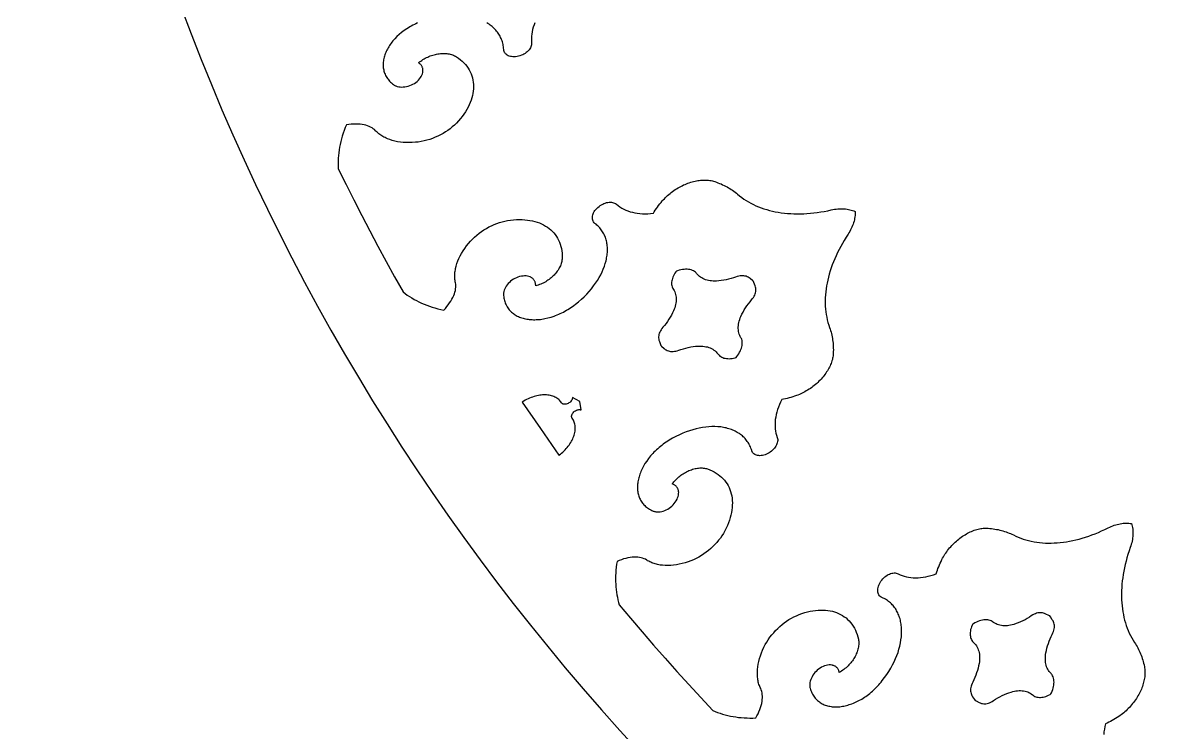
# Model space of a CAD drawing. Extents: x -570 to 570, y -570 to 570.
# Drawn here: x -440.5 to -215.9, y -293.8 to -155.2 of the extents above; entities that cross this region are included whole.
import ezdxf

# ---------------------------------------------------------------- set-up
doc = ezdxf.new("R2010")
doc.units = 0
doc.header["$MEASUREMENT"] = 0
doc.layers.add('BITMAP_LAYER', color=18, linetype='CONTINUOUS')

msp = doc.modelspace()

# ---------------------------------------------------------------- linework, layer by layer
at = {"layer": 'BITMAP_LAYER'}
for points in [[(0, 570, 0.414214), (-570, 0, 0.414214), (0, -570, 0.414214), (570, 0, 0.414214)], [(-437, 0, 0.414214), (0, -437, 0.414214), (437, 0, 0.414214), (0, 437, 0.414214)]]:
    msp.add_lwpolyline(points, format="xyb", close=True, dxfattribs=at)
for points in [[(-363.46, -155.19), (-363.77, -155.33), (-364.08, -155.48), (-364.39, -155.64), (-364.68, -155.8), (-364.97, -155.97), (-365.26, -156.14), (-365.53, -156.31), (-366.06, -156.68), (-366.57, -157.06), (-367.04, -157.45), (-367.48, -157.86), (-367.9, -158.28), (-368.09, -158.5), (-368.28, -158.71), (-368.46, -158.93), (-368.63, -159.15), (-368.79, -159.38), (-368.94, -159.6), (-369.09, -159.83), (-369.23, -160.05), (-369.35, -160.28), (-369.47, -160.51), (-369.58, -160.74), (-369.69, -160.97), (-369.78, -161.2), (-369.86, -161.44), (-369.94, -161.67), (-370, -161.9), (-370.06, -162.13), (-370.11, -162.36), (-370.14, -162.59), (-370.17, -162.82), (-370.19, -163.04), (-370.2, -163.27), (-370.19, -163.49), (-370.18, -163.72), (-370.16, -163.94), (-370.13, -164.16), (-370.08, -164.37), (-370.03, -164.59), (-369.97, -164.8), (-369.89, -165.01), (-369.81, -165.21), (-369.71, -165.42), (-369.61, -165.62), (-369.49, -165.81), (-369.36, -166.01), (-369.22, -166.19), (-369.07, -166.38), (-368.91, -166.56), (-368.73, -166.73), (-368.55, -166.91), (-368.35, -167.07), (-368.14, -167.23), (-368.04, -167.31), (-367.92, -167.38), (-367.8, -167.44), (-367.68, -167.49), (-367.42, -167.58), (-367.14, -167.65), (-366.85, -167.69), (-366.55, -167.7), (-366.24, -167.69), (-365.93, -167.66), (-365.61, -167.61), (-365.3, -167.53), (-364.98, -167.43), (-364.67, -167.3), (-364.37, -167.16), (-364.08, -166.99), (-363.8, -166.8), (-363.54, -166.59), (-363.29, -166.36), (-363.08, -166.12), (-362.89, -165.87), (-362.73, -165.62), (-362.6, -165.37), (-362.51, -165.12), (-362.44, -164.87), (-362.42, -164.75), (-362.41, -164.63), (-362.4, -164.51), (-362.4, -164.39), (-362.41, -164.27), (-362.43, -164.15), (-362.46, -164.04), (-362.49, -163.93), (-362.53, -163.82), (-362.58, -163.71), (-362.64, -163.61), (-362.7, -163.51), (-362.77, -163.41), (-362.85, -163.32), (-362.94, -163.23), (-363.04, -163.14), (-363.14, -163.06), (-363.26, -162.98), (-363.05, -162.81), (-362.84, -162.65), (-362.63, -162.49), (-362.41, -162.35), (-362.18, -162.21), (-361.95, -162.08), (-361.71, -161.95), (-361.47, -161.84), (-361.23, -161.73), (-360.98, -161.64), (-360.73, -161.55), (-360.48, -161.47), (-360.23, -161.4), (-359.98, -161.33), (-359.73, -161.28), (-359.47, -161.24), (-359.22, -161.2), (-358.97, -161.17), (-358.72, -161.15), (-358.47, -161.15), (-358.23, -161.15), (-357.99, -161.16), (-357.75, -161.18), (-357.52, -161.21), (-357.29, -161.25), (-357.07, -161.29), (-356.85, -161.35), (-356.64, -161.42), (-356.43, -161.5), (-356.24, -161.59), (-356.05, -161.69), (-355.86, -161.79), (-355.46, -162.07), (-355.08, -162.36), (-354.73, -162.66), (-354.41, -162.98), (-354.11, -163.31), (-353.84, -163.65), (-353.59, -164.01), (-353.37, -164.37), (-353.17, -164.75), (-353, -165.13), (-352.86, -165.53), (-352.74, -165.93), (-352.65, -166.34), (-352.59, -166.76), (-352.55, -167.18), (-352.54, -167.61), (-352.55, -168.04), (-352.59, -168.48), (-352.66, -168.93), (-352.75, -169.37), (-352.87, -169.82), (-353.01, -170.27), (-353.18, -170.72), (-353.38, -171.18), (-353.6, -171.63), (-353.85, -172.08), (-354.12, -172.53), (-354.42, -172.98), (-354.75, -173.43), (-355.1, -173.87), (-355.48, -174.31), (-355.88, -174.75), (-356.26, -175.13), (-356.67, -175.49), (-357.09, -175.83), (-357.54, -176.16), (-358, -176.47), (-358.49, -176.76), (-358.98, -177.03), (-359.49, -177.28), (-360.02, -177.51), (-360.55, -177.72), (-361.09, -177.91), (-361.64, -178.08), (-362.2, -178.22), (-362.76, -178.33), (-363.32, -178.43), (-363.89, -178.49), (-364.5, -178.54), (-365.1, -178.55), (-365.68, -178.54), (-366.26, -178.51), (-366.82, -178.45), (-367.36, -178.37), (-367.89, -178.26), (-368.4, -178.12), (-368.89, -177.97), (-369.36, -177.78), (-369.58, -177.68), (-369.81, -177.58), (-370.02, -177.47), (-370.23, -177.35), (-370.43, -177.23), (-370.63, -177.1), (-370.82, -176.97), (-371, -176.83), (-371.18, -176.69), (-371.35, -176.54), (-371.52, -176.38), (-371.67, -176.22), (-371.88, -176.02), (-372.11, -175.84), (-372.36, -175.67), (-372.63, -175.52), (-372.92, -175.38), (-373.22, -175.26), (-373.55, -175.17), (-373.89, -175.09), (-374.29, -175.02), (-374.7, -174.97), (-375.13, -174.94), (-375.56, -174.93), (-376, -174.94), (-376.44, -174.96), (-376.89, -175.01), (-377.35, -175.08), (-377.58, -175.63), (-377.79, -176.18), (-377.98, -176.73), (-378.16, -177.28), (-378.32, -177.82), (-378.46, -178.36), (-378.59, -178.91), (-378.69, -179.45), (-378.79, -179.98), (-378.86, -180.52), (-378.91, -181.05), (-378.95, -181.58), (-378.97, -182.1), (-378.98, -182.62), (-378.97, -183.14), (-378.94, -183.66), (-377.44, -186.71), (-375.92, -189.75), (-374.37, -192.77), (-372.8, -195.79), (-371.21, -198.78), (-369.59, -201.77), (-367.95, -204.74), (-366.29, -207.69), (-365.88, -208), (-365.46, -208.31), (-365.03, -208.6), (-364.59, -208.88), (-364.13, -209.15), (-363.66, -209.4), (-363.18, -209.65), (-362.69, -209.88), (-362.19, -210.09), (-361.67, -210.3), (-361.14, -210.49), (-360.61, -210.67), (-360.06, -210.83), (-359.5, -210.98), (-358.93, -211.12), (-358.35, -211.24), (-358.03, -210.91), (-357.73, -210.57), (-357.46, -210.22), (-357.2, -209.86), (-356.96, -209.5), (-356.75, -209.13), (-356.55, -208.76), (-356.38, -208.39), (-356.25, -208.07), (-356.15, -207.74), (-356.07, -207.42), (-356.02, -207.11), (-355.99, -206.8), (-355.99, -206.5), (-356.01, -206.21), (-356.06, -205.92), (-356.1, -205.7), (-356.14, -205.48), (-356.16, -205.26), (-356.18, -205.03), (-356.19, -204.8), (-356.19, -204.56), (-356.18, -204.33), (-356.17, -204.09), (-356.15, -203.86), (-356.12, -203.62), (-356.08, -203.37), (-356.03, -203.13), (-355.91, -202.64), (-355.76, -202.15), (-355.59, -201.65), (-355.38, -201.16), (-355.14, -200.66), (-354.87, -200.17), (-354.57, -199.68), (-354.24, -199.19), (-353.89, -198.7), (-353.5, -198.23), (-353.13, -197.8), (-352.73, -197.39), (-352.32, -196.99), (-351.89, -196.62), (-351.44, -196.26), (-350.98, -195.92), (-350.5, -195.6), (-350.01, -195.3), (-349.52, -195.02), (-349.01, -194.77), (-348.5, -194.54), (-347.98, -194.33), (-347.46, -194.15), (-346.93, -193.99), (-346.4, -193.86), (-345.88, -193.76), (-345.29, -193.68), (-344.71, -193.62), (-344.15, -193.58), (-343.59, -193.56), (-343.05, -193.57), (-342.53, -193.6), (-342.01, -193.66), (-341.51, -193.73), (-341.03, -193.83), (-340.56, -193.94), (-340.11, -194.08), (-339.67, -194.24), (-339.25, -194.42), (-338.85, -194.62), (-338.47, -194.83), (-338.1, -195.07), (-337.75, -195.32), (-337.43, -195.6), (-337.12, -195.89), (-336.84, -196.19), (-336.57, -196.52), (-336.33, -196.86), (-336.11, -197.22), (-335.91, -197.59), (-335.73, -197.98), (-335.58, -198.38), (-335.46, -198.8), (-335.35, -199.24), (-335.28, -199.68), (-335.23, -200.15), (-335.2, -200.62), (-335.21, -201.11), (-335.22, -201.32), (-335.25, -201.53), (-335.29, -201.75), (-335.34, -201.96), (-335.4, -202.17), (-335.48, -202.38), (-335.56, -202.6), (-335.66, -202.81), (-335.77, -203.01), (-335.89, -203.22), (-336.02, -203.42), (-336.16, -203.63), (-336.3, -203.82), (-336.46, -204.02), (-336.62, -204.21), (-336.8, -204.4), (-336.98, -204.58), (-337.16, -204.76), (-337.36, -204.93), (-337.56, -205.1), (-337.77, -205.26), (-337.98, -205.41), (-338.2, -205.56), (-338.43, -205.7), (-338.66, -205.83), (-338.89, -205.96), (-339.13, -206.07), (-339.38, -206.18), (-339.62, -206.28), (-339.87, -206.37), (-340.13, -206.45), (-340.38, -206.52), (-340.38, -206.38), (-340.39, -206.25), (-340.4, -206.12), (-340.43, -206), (-340.46, -205.88), (-340.5, -205.76), (-340.54, -205.65), (-340.6, -205.55), (-340.66, -205.45), (-340.72, -205.35), (-340.8, -205.26), (-340.88, -205.17), (-340.96, -205.09), (-341.05, -205.02), (-341.15, -204.95), (-341.25, -204.88), (-341.36, -204.83), (-341.48, -204.77), (-341.72, -204.69), (-341.98, -204.62), (-342.26, -204.58), (-342.55, -204.57), (-342.86, -204.59), (-343.18, -204.63), (-343.52, -204.7), (-343.84, -204.8), (-344.15, -204.92), (-344.45, -205.06), (-344.74, -205.23), (-345.02, -205.41), (-345.28, -205.61), (-345.53, -205.83), (-345.75, -206.06), (-345.96, -206.3), (-346.14, -206.55), (-346.3, -206.81), (-346.43, -207.07), (-346.53, -207.33), (-346.61, -207.6), (-346.63, -207.73), (-346.65, -207.86), (-346.66, -207.99), (-346.66, -208.13), (-346.64, -208.39), (-346.62, -208.64), (-346.58, -208.89), (-346.54, -209.14), (-346.48, -209.37), (-346.41, -209.6), (-346.34, -209.82), (-346.25, -210.04), (-346.16, -210.25), (-346.05, -210.45), (-345.94, -210.64), (-345.82, -210.83), (-345.69, -211.01), (-345.55, -211.18), (-345.41, -211.35), (-345.25, -211.5), (-345.09, -211.66), (-344.92, -211.8), (-344.74, -211.94), (-344.56, -212.07), (-344.37, -212.19), (-344.17, -212.3), (-343.97, -212.41), (-343.76, -212.51), (-343.54, -212.6), (-343.32, -212.69), (-343.09, -212.76), (-342.86, -212.83), (-342.62, -212.9), (-342.38, -212.95), (-342.13, -213), (-341.88, -213.04), (-341.63, -213.07), (-341.36, -213.09), (-341.1, -213.11), (-340.83, -213.12), (-340.56, -213.12), (-340.28, -213.11), (-340, -213.1), (-339.72, -213.08), (-339.44, -213.05), (-339.15, -213.01), (-338.86, -212.96), (-338.57, -212.91), (-337.98, -212.77), (-337.39, -212.61), (-336.79, -212.41), (-336.49, -212.3), (-336.19, -212.18), (-335.89, -212.05), (-335.58, -211.92), (-335.28, -211.77), (-334.98, -211.62), (-334.68, -211.46), (-334.38, -211.29), (-334.08, -211.11), (-333.79, -210.93), (-333.49, -210.73), (-333.19, -210.53), (-332.9, -210.32), (-332.61, -210.1), (-332.02, -209.62), (-331.46, -209.13), (-330.92, -208.63), (-330.41, -208.12), (-329.94, -207.61), (-329.49, -207.08), (-329.07, -206.54), (-328.67, -206), (-328.31, -205.46), (-327.98, -204.91), (-327.68, -204.35), (-327.41, -203.8), (-327.17, -203.25), (-326.96, -202.7), (-326.78, -202.15), (-326.63, -201.6), (-326.57, -201.33), (-326.52, -201.06), (-326.47, -200.79), (-326.43, -200.52), (-326.4, -200.26), (-326.38, -200), (-326.37, -199.73), (-326.36, -199.48), (-326.37, -199.22), (-326.38, -198.96), (-326.4, -198.71), (-326.43, -198.46), (-326.46, -198.22), (-326.51, -197.98), (-326.56, -197.74), (-326.62, -197.5), (-326.69, -197.27), (-326.77, -197.04), (-326.86, -196.81), (-326.96, -196.59), (-327.06, -196.38), (-327.18, -196.17), (-327.3, -195.96), (-327.43, -195.75), (-327.57, -195.56), (-327.72, -195.36), (-327.88, -195.17), (-328.04, -194.99), (-328.22, -194.81), (-328.41, -194.64), (-328.6, -194.47), (-328.8, -194.31), (-328.95, -194.18), (-329.07, -194.03), (-329.17, -193.87), (-329.24, -193.69), (-329.29, -193.51), (-329.31, -193.31), (-329.31, -193.11), (-329.28, -192.9), (-329.23, -192.68), (-329.16, -192.47), (-329.06, -192.25), (-328.94, -192.03), (-328.8, -191.81), (-328.63, -191.6), (-328.44, -191.39), (-328.23, -191.19), (-328.01, -191), (-327.77, -190.83), (-327.53, -190.68), (-327.28, -190.55), (-327.04, -190.44), (-326.78, -190.35), (-326.53, -190.27), (-326.29, -190.22), (-326.04, -190.19), (-325.81, -190.18), (-325.58, -190.19), (-325.36, -190.22), (-325.15, -190.28), (-324.96, -190.35), (-324.78, -190.45), (-324.62, -190.57), (-324.29, -190.85), (-323.95, -191.1), (-323.58, -191.33), (-323.19, -191.54), (-322.79, -191.73), (-322.37, -191.89), (-321.93, -192.04), (-321.48, -192.16), (-321.01, -192.26), (-320.53, -192.34), (-320.04, -192.4), (-319.53, -192.44), (-319.01, -192.45), (-318.49, -192.44), (-317.95, -192.41), (-317.4, -192.35), (-317.21, -192.04), (-317.01, -191.73), (-316.8, -191.43), (-316.59, -191.13), (-316.37, -190.82), (-316.14, -190.53), (-315.9, -190.23), (-315.65, -189.94), (-315.46, -189.72), (-315.25, -189.5), (-315.04, -189.28), (-314.82, -189.07), (-314.6, -188.87), (-314.37, -188.67), (-314.14, -188.47), (-313.9, -188.28), (-313.64, -188.09), (-313.38, -187.91), (-313.12, -187.73), (-312.85, -187.56), (-312.58, -187.4), (-312.31, -187.24), (-312.04, -187.09), (-311.76, -186.96), (-311.49, -186.82), (-311.21, -186.7), (-310.93, -186.59), (-310.65, -186.48), (-310.38, -186.38), (-310.1, -186.29), (-309.82, -186.21), (-309.54, -186.13), (-309.26, -186.07), (-308.99, -186.01), (-308.71, -185.96), (-308.44, -185.92), (-308.17, -185.89), (-307.9, -185.87), (-307.63, -185.86), (-307.37, -185.85), (-307.11, -185.86), (-306.85, -185.87), (-306.6, -185.9), (-306.35, -185.93), (-306.11, -185.97), (-305.87, -186.02), (-305.63, -186.08), (-305.4, -186.15), (-305.08, -186.26), (-304.77, -186.37), (-304.46, -186.5), (-304.16, -186.62), (-303.86, -186.76), (-303.57, -186.9), (-303.28, -187.04), (-303, -187.19), (-302.72, -187.35), (-302.45, -187.51), (-302.19, -187.68), (-301.93, -187.86), (-301.67, -188.04), (-301.42, -188.22), (-301.18, -188.42), (-300.95, -188.61), (-300.54, -188.95), (-300.13, -189.27), (-299.7, -189.57), (-299.25, -189.86), (-298.8, -190.13), (-298.33, -190.39), (-297.84, -190.63), (-297.35, -190.86), (-296.84, -191.08), (-296.32, -191.28), (-295.79, -191.46), (-295.25, -191.63), (-294.7, -191.78), (-294.14, -191.92), (-293.57, -192.04), (-292.99, -192.15), (-292.4, -192.24), (-291.8, -192.31), (-291.19, -192.37), (-290.57, -192.42), (-289.95, -192.44), (-289.32, -192.46), (-288.68, -192.45), (-288.03, -192.43), (-287.38, -192.4), (-286.72, -192.35), (-286.05, -192.28), (-285.38, -192.19), (-284.7, -192.09), (-284.02, -191.98), (-283.33, -191.85), (-282.64, -191.7), (-282.31, -191.63), (-281.99, -191.57), (-281.67, -191.53), (-281.35, -191.49), (-281.04, -191.47), (-280.73, -191.46), (-280.43, -191.46), (-280.13, -191.48), (-279.84, -191.5), (-279.56, -191.54), (-279.28, -191.59), (-279.01, -191.64), (-278.74, -191.72), (-278.49, -191.8), (-278.24, -191.89), (-277.99, -192), (-277.98, -192.26), (-277.98, -192.52), (-278, -192.79), (-278.03, -193.07), (-278.07, -193.34), (-278.12, -193.62), (-278.19, -193.9), (-278.27, -194.18), (-278.36, -194.46), (-278.47, -194.75), (-278.59, -195.03), (-278.72, -195.31), (-278.86, -195.6), (-279.01, -195.88), (-279.18, -196.16), (-279.36, -196.44), (-279.75, -197.04), (-280.11, -197.63), (-280.46, -198.23), (-280.8, -198.83), (-281.12, -199.43), (-281.41, -200.03), (-281.7, -200.63), (-281.96, -201.23), (-282.21, -201.82), (-282.44, -202.42), (-282.65, -203.02), (-282.85, -203.61), (-283.03, -204.2), (-283.19, -204.79), (-283.33, -205.38), (-283.45, -205.96), (-283.56, -206.54), (-283.65, -207.12), (-283.72, -207.69), (-283.77, -208.26), (-283.8, -208.83), (-283.82, -209.39), (-283.82, -209.94), (-283.8, -210.49), (-283.76, -211.04), (-283.7, -211.57), (-283.63, -212.11), (-283.53, -212.63), (-283.42, -213.15), (-283.29, -213.66), (-283.14, -214.16), (-282.97, -214.66), (-282.87, -214.95), (-282.78, -215.24), (-282.69, -215.54), (-282.61, -215.84), (-282.54, -216.14), (-282.48, -216.45), (-282.42, -216.76), (-282.37, -217.08), (-282.33, -217.39), (-282.29, -217.71), (-282.27, -218.04), (-282.25, -218.36), (-282.24, -218.69), (-282.23, -219.02), (-282.24, -219.36), (-282.25, -219.69), (-282.26, -219.93), (-282.29, -220.17), (-282.33, -220.42), (-282.38, -220.66), (-282.43, -220.9), (-282.5, -221.15), (-282.58, -221.39), (-282.67, -221.64), (-282.77, -221.88), (-282.87, -222.13), (-282.99, -222.37), (-283.11, -222.61), (-283.25, -222.86), (-283.39, -223.09), (-283.54, -223.33), (-283.7, -223.57), (-283.87, -223.8), (-284.04, -224.03), (-284.23, -224.26), (-284.42, -224.49), (-284.62, -224.71), (-284.82, -224.93), (-285.04, -225.15), (-285.26, -225.36), (-285.48, -225.57), (-285.72, -225.77), (-285.96, -225.97), (-286.21, -226.16), (-286.46, -226.35), (-286.72, -226.53), (-286.98, -226.71), (-287.25, -226.88), (-287.52, -227.04), (-287.78, -227.19), (-288.05, -227.33), (-288.32, -227.47), (-288.6, -227.6), (-288.87, -227.72), (-289.15, -227.83), (-289.42, -227.94), (-289.79, -228.06), (-290.15, -228.18), (-290.51, -228.29), (-290.87, -228.39), (-291.23, -228.48), (-291.59, -228.57), (-291.94, -228.64), (-292.3, -228.71), (-292.55, -229.2), (-292.77, -229.7), (-292.97, -230.19), (-293.14, -230.68), (-293.28, -231.16), (-293.4, -231.65), (-293.5, -232.12), (-293.57, -232.6), (-293.62, -233.06), (-293.63, -233.52), (-293.63, -233.98), (-293.59, -234.42), (-293.53, -234.85), (-293.45, -235.28), (-293.34, -235.69), (-293.2, -236.1), (-293.14, -236.29), (-293.11, -236.49), (-293.11, -236.7), (-293.13, -236.91), (-293.18, -237.13), (-293.25, -237.34), (-293.34, -237.56), (-293.46, -237.78), (-293.6, -237.99), (-293.75, -238.2), (-293.93, -238.4), (-294.12, -238.6), (-294.33, -238.78), (-294.56, -238.95), (-294.8, -239.11), (-295.06, -239.25), (-295.32, -239.38), (-295.58, -239.48), (-295.84, -239.56), (-296.09, -239.62), (-296.34, -239.65), (-296.58, -239.67), (-296.81, -239.66), (-297.02, -239.63), (-297.23, -239.58), (-297.42, -239.51), (-297.6, -239.42), (-297.75, -239.31), (-297.89, -239.18), (-298.01, -239.03), (-298.1, -238.87), (-298.14, -238.78), (-298.18, -238.68), (-298.25, -238.43), (-298.34, -238.19), (-298.44, -237.96), (-298.54, -237.73), (-298.65, -237.51), (-298.77, -237.3), (-298.9, -237.09), (-299.04, -236.89), (-299.18, -236.69), (-299.33, -236.5), (-299.49, -236.32), (-299.66, -236.15), (-299.83, -235.98), (-300.01, -235.82), (-300.19, -235.66), (-300.39, -235.51), (-300.59, -235.37), (-300.79, -235.24), (-301, -235.11), (-301.22, -234.99), (-301.44, -234.87), (-301.67, -234.76), (-301.9, -234.66), (-302.14, -234.57), (-302.38, -234.48), (-302.63, -234.4), (-302.89, -234.33), (-303.14, -234.26), (-303.41, -234.2), (-303.67, -234.15), (-303.95, -234.1), (-304.22, -234.06), (-304.78, -234.01), (-305.36, -233.98), (-305.95, -233.98), (-306.56, -234.01), (-307.17, -234.07), (-307.79, -234.15), (-308.42, -234.27), (-309.06, -234.42), (-309.71, -234.59), (-310.36, -234.79), (-311.01, -235.03), (-311.66, -235.29), (-312.32, -235.58), (-312.98, -235.91), (-313.63, -236.26), (-314.29, -236.64), (-314.59, -236.84), (-314.9, -237.04), (-315.19, -237.24), (-315.48, -237.45), (-315.76, -237.66), (-316.03, -237.88), (-316.29, -238.1), (-316.55, -238.32), (-316.8, -238.55), (-317.04, -238.78), (-317.28, -239.01), (-317.5, -239.25), (-317.93, -239.73), (-318.33, -240.22), (-318.69, -240.72), (-319.03, -241.22), (-319.33, -241.73), (-319.47, -241.98), (-319.59, -242.24), (-319.72, -242.49), (-319.83, -242.75), (-319.93, -243), (-320.03, -243.26), (-320.12, -243.51), (-320.19, -243.77), (-320.26, -244.02), (-320.32, -244.27), (-320.38, -244.52), (-320.42, -244.77), (-320.46, -245.01), (-320.48, -245.26), (-320.5, -245.5), (-320.51, -245.74), (-320.51, -245.98), (-320.5, -246.21), (-320.48, -246.44), (-320.45, -246.67), (-320.41, -246.9), (-320.37, -247.12), (-320.31, -247.34), (-320.24, -247.55), (-320.17, -247.76), (-320.09, -247.96), (-319.99, -248.16), (-319.89, -248.36), (-319.78, -248.55), (-319.65, -248.73), (-319.52, -248.91), (-319.38, -249.09), (-319.23, -249.26), (-319.07, -249.42), (-318.9, -249.58), (-318.72, -249.72), (-318.53, -249.87), (-318.33, -250), (-318.12, -250.13), (-317.9, -250.26), (-317.67, -250.37), (-317.42, -250.48), (-317.3, -250.52), (-317.18, -250.56), (-317.05, -250.59), (-316.91, -250.62), (-316.64, -250.64), (-316.35, -250.64), (-316.06, -250.61), (-315.77, -250.55), (-315.47, -250.47), (-315.17, -250.36), (-314.88, -250.23), (-314.59, -250.08), (-314.31, -249.91), (-314.04, -249.71), (-313.78, -249.5), (-313.54, -249.27), (-313.31, -249.02), (-313.11, -248.75), (-312.93, -248.47), (-312.77, -248.18), (-312.65, -247.9), (-312.55, -247.62), (-312.49, -247.35), (-312.46, -247.08), (-312.45, -246.82), (-312.46, -246.7), (-312.48, -246.57), (-312.5, -246.46), (-312.53, -246.34), (-312.57, -246.23), (-312.61, -246.12), (-312.67, -246.01), (-312.73, -245.91), (-312.79, -245.82), (-312.86, -245.73), (-312.94, -245.64), (-313.03, -245.56), (-313.13, -245.48), (-313.23, -245.41), (-313.33, -245.34), (-313.45, -245.28), (-313.57, -245.23), (-313.7, -245.18), (-313.54, -244.96), (-313.38, -244.76), (-313.2, -244.55), (-313.02, -244.36), (-312.84, -244.17), (-312.64, -243.99), (-312.44, -243.81), (-312.24, -243.64), (-312.03, -243.48), (-311.81, -243.33), (-311.59, -243.18), (-311.37, -243.05), (-311.14, -242.92), (-310.91, -242.79), (-310.68, -242.68), (-310.44, -242.58), (-310.21, -242.48), (-309.97, -242.4), (-309.73, -242.32), (-309.49, -242.25), (-309.26, -242.19), (-309.02, -242.15), (-308.78, -242.11), (-308.55, -242.08), (-308.32, -242.06), (-308.09, -242.06), (-307.87, -242.06), (-307.64, -242.08), (-307.43, -242.11), (-307.21, -242.14), (-307.01, -242.19), (-306.8, -242.26), (-306.35, -242.43), (-305.91, -242.62), (-305.5, -242.83), (-305.11, -243.06), (-304.74, -243.31), (-304.39, -243.58), (-304.06, -243.86), (-303.76, -244.16), (-303.48, -244.48), (-303.23, -244.81), (-302.99, -245.16), (-302.78, -245.52), (-302.6, -245.9), (-302.44, -246.29), (-302.3, -246.69), (-302.18, -247.11), (-302.09, -247.53), (-302.02, -247.97), (-301.98, -248.41), (-301.96, -248.87), (-301.97, -249.33), (-302, -249.81), (-302.06, -250.28), (-302.14, -250.77), (-302.25, -251.26), (-302.38, -251.76), (-302.54, -252.27), (-302.72, -252.78), (-302.93, -253.29), (-303.17, -253.8), (-303.43, -254.32), (-303.72, -254.84), (-304, -255.3), (-304.31, -255.74), (-304.64, -256.18), (-304.99, -256.6), (-305.37, -257.02), (-305.77, -257.41), (-306.19, -257.8), (-306.62, -258.16), (-307.07, -258.51), (-307.54, -258.85), (-308.02, -259.16), (-308.52, -259.45), (-309.02, -259.72), (-309.54, -259.97), (-310.07, -260.19), (-310.6, -260.39), (-311.18, -260.58), (-311.76, -260.74), (-312.33, -260.87), (-312.9, -260.97), (-313.45, -261.05), (-314, -261.1), (-314.54, -261.12), (-315.07, -261.11), (-315.58, -261.07), (-316.08, -261.01), (-316.32, -260.97), (-316.56, -260.92), (-316.8, -260.86), (-317.03, -260.8), (-317.25, -260.73), (-317.48, -260.65), (-317.69, -260.57), (-317.91, -260.48), (-318.11, -260.38), (-318.31, -260.28), (-318.51, -260.17), (-318.7, -260.05), (-318.95, -259.9), (-319.21, -259.78), (-319.5, -259.67), (-319.8, -259.59), (-320.11, -259.53), (-320.43, -259.49), (-320.77, -259.47), (-321.12, -259.48), (-321.53, -259.5), (-321.94, -259.55), (-322.36, -259.63), (-322.78, -259.72), (-323.21, -259.83), (-323.63, -259.97), (-324.06, -260.12), (-324.48, -260.3), (-324.57, -260.87), (-324.65, -261.44), (-324.7, -262), (-324.74, -262.56), (-324.77, -263.11), (-324.78, -263.66), (-324.77, -264.2), (-324.75, -264.73), (-324.72, -265.26), (-324.67, -265.78), (-324.6, -266.3), (-324.52, -266.81), (-324.43, -267.31), (-324.31, -267.81), (-324.19, -268.3), (-324.05, -268.78), (-321.84, -271.42), (-319.61, -274.04), (-317.35, -276.65), (-315.08, -279.23), (-312.78, -281.8), (-310.47, -284.35), (-308.13, -286.88), (-305.77, -289.39), (-305.31, -289.59), (-304.84, -289.78), (-304.36, -289.95), (-303.87, -290.11), (-303.37, -290.25), (-302.86, -290.38), (-302.35, -290.49), (-301.83, -290.59), (-301.3, -290.68), (-300.76, -290.75), (-300.21, -290.81), (-299.66, -290.85), (-299.1, -290.87), (-298.53, -290.88), (-297.96, -290.88), (-297.38, -290.86), (-297.15, -290.46), (-296.95, -290.06), (-296.76, -289.65), (-296.6, -289.24), (-296.46, -288.84), (-296.33, -288.43), (-296.23, -288.02), (-296.16, -287.62), (-296.11, -287.28), (-296.09, -286.94), (-296.09, -286.61), (-296.11, -286.29), (-296.16, -285.99), (-296.23, -285.69), (-296.32, -285.41), (-296.43, -285.15), (-296.53, -284.95), (-296.61, -284.74), (-296.69, -284.53), (-296.76, -284.31), (-296.83, -284.09), (-296.89, -283.86), (-296.94, -283.63), (-296.98, -283.4), (-297.01, -283.16), (-297.04, -282.92), (-297.06, -282.68), (-297.07, -282.43), (-297.08, -281.93), (-297.05, -281.42), (-296.99, -280.89), (-296.91, -280.36), (-296.79, -279.82), (-296.65, -279.28), (-296.48, -278.73), (-296.28, -278.18), (-296.05, -277.62), (-295.79, -277.07), (-295.53, -276.56), (-295.25, -276.07), (-294.94, -275.59), (-294.61, -275.12), (-294.26, -274.66), (-293.89, -274.22), (-293.51, -273.79), (-293.11, -273.39), (-292.69, -273), (-292.26, -272.63), (-291.82, -272.28), (-291.36, -271.96), (-290.9, -271.66), (-290.42, -271.38), (-289.94, -271.13), (-289.46, -270.91), (-288.91, -270.68), (-288.36, -270.48), (-287.82, -270.31), (-287.29, -270.17), (-286.76, -270.05), (-286.24, -269.95), (-285.73, -269.88), (-285.23, -269.83), (-284.73, -269.81), (-284.25, -269.81), (-283.78, -269.84), (-283.32, -269.88), (-282.87, -269.96), (-282.43, -270.05), (-282, -270.17), (-281.59, -270.31), (-281.2, -270.48), (-280.81, -270.66), (-280.45, -270.87), (-280.1, -271.1), (-279.76, -271.35), (-279.44, -271.63), (-279.14, -271.92), (-278.86, -272.24), (-278.6, -272.57), (-278.35, -272.93), (-278.13, -273.31), (-277.93, -273.7), (-277.75, -274.12), (-277.59, -274.56), (-277.45, -275.01), (-277.34, -275.49), (-277.3, -275.69), (-277.27, -275.91), (-277.26, -276.12), (-277.26, -276.34), (-277.27, -276.56), (-277.3, -276.79), (-277.33, -277.01), (-277.37, -277.24), (-277.43, -277.47), (-277.49, -277.7), (-277.57, -277.93), (-277.66, -278.16), (-277.75, -278.38), (-277.86, -278.61), (-277.97, -278.84), (-278.09, -279.06), (-278.23, -279.28), (-278.37, -279.5), (-278.51, -279.71), (-278.67, -279.92), (-278.83, -280.13), (-279, -280.33), (-279.18, -280.52), (-279.37, -280.71), (-279.56, -280.9), (-279.76, -281.07), (-279.96, -281.24), (-280.17, -281.41), (-280.39, -281.56), (-280.61, -281.71), (-280.84, -281.85), (-281.07, -281.98), (-281.1, -281.84), (-281.14, -281.72), (-281.19, -281.6), (-281.24, -281.48), (-281.3, -281.37), (-281.36, -281.27), (-281.43, -281.17), (-281.51, -281.08), (-281.59, -281), (-281.68, -280.92), (-281.77, -280.85), (-281.87, -280.79), (-281.97, -280.73), (-282.08, -280.68), (-282.19, -280.64), (-282.31, -280.6), (-282.43, -280.57), (-282.55, -280.54), (-282.81, -280.52), (-283.07, -280.52), (-283.35, -280.55), (-283.64, -280.61), (-283.94, -280.7), (-284.24, -280.81), (-284.55, -280.96), (-284.83, -281.13), (-285.11, -281.33), (-285.37, -281.54), (-285.61, -281.77), (-285.83, -282.01), (-286.04, -282.27), (-286.23, -282.54), (-286.39, -282.82), (-286.53, -283.1), (-286.65, -283.38), (-286.74, -283.67), (-286.81, -283.96), (-286.85, -284.24), (-286.85, -284.51), (-286.85, -284.65), (-286.83, -284.78), (-286.81, -284.91), (-286.78, -285.04), (-286.7, -285.29), (-286.61, -285.53), (-286.52, -285.77), (-286.42, -285.99), (-286.31, -286.21), (-286.19, -286.41), (-286.06, -286.61), (-285.93, -286.8), (-285.78, -286.98), (-285.63, -287.15), (-285.48, -287.31), (-285.32, -287.46), (-285.15, -287.61), (-284.97, -287.74), (-284.79, -287.87), (-284.6, -287.98), (-284.41, -288.09), (-284.21, -288.19), (-284.01, -288.28), (-283.8, -288.36), (-283.58, -288.44), (-283.36, -288.5), (-283.14, -288.55), (-282.91, -288.6), (-282.68, -288.64), (-282.45, -288.67), (-282.21, -288.69), (-281.96, -288.7), (-281.72, -288.71), (-281.47, -288.7), (-281.22, -288.69), (-280.96, -288.67), (-280.71, -288.63), (-280.45, -288.6), (-280.19, -288.55), (-279.92, -288.49), (-279.66, -288.43), (-279.39, -288.36), (-279.13, -288.27), (-278.86, -288.19), (-278.59, -288.09), (-278.32, -287.98), (-278.05, -287.87), (-277.78, -287.74), (-277.24, -287.47), (-276.7, -287.17), (-276.17, -286.84), (-275.9, -286.66), (-275.64, -286.47), (-275.38, -286.27), (-275.12, -286.07), (-274.86, -285.86), (-274.6, -285.64), (-274.35, -285.41), (-274.1, -285.17), (-273.85, -284.93), (-273.61, -284.68), (-273.37, -284.42), (-273.13, -284.15), (-272.9, -283.87), (-272.67, -283.59), (-272.21, -282.99), (-271.78, -282.38), (-271.38, -281.77), (-271.01, -281.15), (-270.67, -280.53), (-270.36, -279.91), (-270.07, -279.29), (-269.82, -278.67), (-269.6, -278.06), (-269.41, -277.44), (-269.25, -276.83), (-269.12, -276.23), (-269.02, -275.64), (-268.95, -275.05), (-268.9, -274.48), (-268.89, -273.91), (-268.9, -273.63), (-268.91, -273.36), (-268.93, -273.09), (-268.96, -272.82), (-268.99, -272.55), (-269.04, -272.29), (-269.09, -272.04), (-269.14, -271.78), (-269.21, -271.53), (-269.28, -271.29), (-269.36, -271.05), (-269.45, -270.82), (-269.54, -270.59), (-269.64, -270.36), (-269.75, -270.14), (-269.87, -269.93), (-269.99, -269.72), (-270.12, -269.52), (-270.26, -269.32), (-270.41, -269.13), (-270.56, -268.94), (-270.72, -268.76), (-270.89, -268.59), (-271.07, -268.42), (-271.25, -268.27), (-271.44, -268.11), (-271.64, -267.97), (-271.85, -267.83), (-272.06, -267.7), (-272.28, -267.58), (-272.51, -267.46), (-272.75, -267.35), (-272.92, -267.26), (-273.08, -267.14), (-273.21, -267.01), (-273.32, -266.86), (-273.41, -266.69), (-273.48, -266.5), (-273.53, -266.3), (-273.55, -266.09), (-273.55, -265.87), (-273.53, -265.65), (-273.49, -265.41), (-273.43, -265.17), (-273.34, -264.92), (-273.23, -264.68), (-273.1, -264.43), (-272.94, -264.19), (-272.77, -263.95), (-272.58, -263.73), (-272.38, -263.52), (-272.17, -263.34), (-271.96, -263.17), (-271.74, -263.02), (-271.51, -262.89), (-271.28, -262.78), (-271.05, -262.69), (-270.83, -262.62), (-270.6, -262.58), (-270.38, -262.56), (-270.17, -262.56), (-269.96, -262.59), (-269.77, -262.64), (-269.58, -262.72), (-269.2, -262.91), (-268.8, -263.07), (-268.39, -263.21), (-267.96, -263.32), (-267.53, -263.4), (-267.08, -263.46), (-266.62, -263.5), (-266.15, -263.51), (-265.67, -263.5), (-265.19, -263.46), (-264.69, -263.4), (-264.19, -263.31), (-263.69, -263.2), (-263.18, -263.07), (-262.66, -262.91), (-262.14, -262.72), (-262.03, -262.37), (-261.91, -262.03), (-261.79, -261.68), (-261.65, -261.34), (-261.51, -260.99), (-261.35, -260.65), (-261.19, -260.3), (-261.02, -259.96), (-260.89, -259.7), (-260.74, -259.44), (-260.59, -259.18), (-260.43, -258.92), (-260.26, -258.67), (-260.09, -258.42), (-259.9, -258.17), (-259.72, -257.93), (-259.51, -257.68), (-259.31, -257.44), (-259.09, -257.21), (-258.87, -256.98), (-258.65, -256.76), (-258.43, -256.54), (-258.2, -256.33), (-257.96, -256.13), (-257.73, -255.94), (-257.49, -255.75), (-257.24, -255.58), (-257, -255.41), (-256.75, -255.24), (-256.5, -255.09), (-256.25, -254.94), (-256, -254.8), (-255.75, -254.67), (-255.49, -254.55), (-255.24, -254.44), (-254.98, -254.34), (-254.73, -254.24), (-254.47, -254.15), (-254.21, -254.08), (-253.96, -254.01), (-253.71, -253.95), (-253.45, -253.91), (-253.2, -253.87), (-252.95, -253.84), (-252.71, -253.82), (-252.46, -253.81), (-252.22, -253.82), (-251.98, -253.83), (-251.64, -253.86), (-251.31, -253.9), (-250.98, -253.94), (-250.66, -253.99), (-250.34, -254.05), (-250.02, -254.11), (-249.7, -254.19), (-249.39, -254.27), (-249.09, -254.35), (-248.79, -254.45), (-248.49, -254.55), (-248.2, -254.65), (-247.91, -254.77), (-247.62, -254.89), (-247.34, -255.02), (-247.06, -255.15), (-246.59, -255.38), (-246.11, -255.59), (-245.62, -255.78), (-245.12, -255.96), (-244.61, -256.11), (-244.09, -256.25), (-243.57, -256.37), (-243.03, -256.48), (-242.49, -256.56), (-241.94, -256.63), (-241.38, -256.68), (-240.81, -256.72), (-240.24, -256.73), (-239.66, -256.73), (-239.08, -256.71), (-238.49, -256.68), (-237.9, -256.63), (-237.3, -256.56), (-236.69, -256.47), (-236.08, -256.36), (-235.47, -256.24), (-234.85, -256.1), (-234.23, -255.94), (-233.61, -255.77), (-232.98, -255.58), (-232.35, -255.37), (-231.72, -255.15), (-231.09, -254.9), (-230.46, -254.65), (-229.82, -254.37), (-229.19, -254.08), (-228.55, -253.77), (-228.25, -253.62), (-227.95, -253.49), (-227.65, -253.37), (-227.35, -253.26), (-227.05, -253.17), (-226.76, -253.08), (-226.46, -253.01), (-226.17, -252.95), (-225.88, -252.91), (-225.6, -252.87), (-225.31, -252.85), (-225.04, -252.85), (-224.76, -252.85), (-224.49, -252.87), (-224.23, -252.9), (-223.97, -252.94), (-223.89, -253.2), (-223.83, -253.46), (-223.78, -253.72), (-223.74, -253.99), (-223.72, -254.27), (-223.7, -254.55), (-223.7, -254.84), (-223.71, -255.13), (-223.73, -255.43), (-223.77, -255.73), (-223.82, -256.03), (-223.88, -256.34), (-223.95, -256.65), (-224.03, -256.96), (-224.12, -257.27), (-224.23, -257.59), (-224.46, -258.26), (-224.68, -258.93), (-224.88, -259.59), (-225.06, -260.25), (-225.22, -260.91), (-225.37, -261.56), (-225.5, -262.21), (-225.61, -262.86), (-225.71, -263.5), (-225.79, -264.13), (-225.85, -264.76), (-225.9, -265.38), (-225.93, -266), (-225.95, -266.61), (-225.94, -267.21), (-225.93, -267.81), (-225.89, -268.4), (-225.84, -268.98), (-225.77, -269.56), (-225.68, -270.12), (-225.58, -270.68), (-225.46, -271.23), (-225.33, -271.76), (-225.18, -272.29), (-225.01, -272.81), (-224.83, -273.32), (-224.63, -273.82), (-224.41, -274.31), (-224.18, -274.78), (-223.93, -275.25), (-223.66, -275.7), (-223.38, -276.14), (-223.21, -276.4), (-223.05, -276.66), (-222.89, -276.93), (-222.75, -277.2), (-222.6, -277.48), (-222.47, -277.76), (-222.34, -278.05), (-222.22, -278.34), (-222.1, -278.64), (-221.99, -278.95), (-221.89, -279.25), (-221.79, -279.56), (-221.7, -279.88), (-221.62, -280.2), (-221.54, -280.53), (-221.47, -280.86), (-221.43, -281.09), (-221.4, -281.33), (-221.38, -281.58), (-221.36, -281.83), (-221.36, -282.08), (-221.37, -282.33), (-221.39, -282.59), (-221.41, -282.85), (-221.45, -283.11), (-221.49, -283.37), (-221.55, -283.63), (-221.61, -283.9), (-221.68, -284.16), (-221.76, -284.43), (-221.85, -284.7), (-221.95, -284.97), (-222.06, -285.23), (-222.17, -285.5), (-222.3, -285.77), (-222.43, -286.03), (-222.57, -286.3), (-222.72, -286.56), (-222.87, -286.82), (-223.04, -287.08), (-223.21, -287.33), (-223.39, -287.59), (-223.57, -287.84), (-223.77, -288.08), (-223.97, -288.33), (-224.17, -288.57), (-224.39, -288.8), (-224.61, -289.03), (-224.83, -289.25), (-225.05, -289.46), (-225.28, -289.66), (-225.51, -289.86), (-225.74, -290.05), (-225.98, -290.23), (-226.22, -290.41), (-226.47, -290.58), (-226.79, -290.79), (-227.11, -290.99), (-227.43, -291.18), (-227.76, -291.36), (-228.08, -291.54), (-228.41, -291.71), (-228.74, -291.87), (-229.07, -292.02), (-229.19, -292.55), (-229.29, -293.09), (-229.37, -293.61), (-229.41, -294.13)], [(-340.52, -155.14), (-340.7, -155.58), (-340.86, -156.02), (-340.99, -156.47), (-341.09, -156.91), (-341.16, -157.35), (-341.21, -157.78), (-341.23, -158.22), (-341.22, -158.64), (-341.18, -159.07), (-341.17, -159.27), (-341.19, -159.47), (-341.24, -159.67), (-341.31, -159.88), (-341.41, -160.07), (-341.53, -160.27), (-341.67, -160.46), (-341.84, -160.64), (-342.02, -160.81), (-342.22, -160.98), (-342.44, -161.13), (-342.68, -161.27), (-342.92, -161.4), (-343.18, -161.51), (-343.46, -161.61), (-343.74, -161.69), (-344.02, -161.75), (-344.3, -161.79), (-344.57, -161.8), (-344.83, -161.8), (-345.08, -161.77), (-345.31, -161.73), (-345.54, -161.66), (-345.74, -161.58), (-345.93, -161.49), (-346.1, -161.37), (-346.25, -161.24), (-346.37, -161.1), (-346.48, -160.94), (-346.55, -160.77), (-346.61, -160.58), (-346.62, -160.49), (-346.63, -160.39), (-346.65, -160.13), (-346.68, -159.87), (-346.71, -159.62), (-346.76, -159.38), (-346.82, -159.14), (-346.88, -158.9), (-346.96, -158.67), (-347.04, -158.44), (-347.13, -158.21), (-347.23, -158), (-347.34, -157.78), (-347.46, -157.57), (-347.59, -157.37), (-347.73, -157.17), (-347.87, -156.97), (-348.02, -156.78), (-348.18, -156.6), (-348.35, -156.42), (-348.52, -156.24), (-348.7, -156.07), (-348.89, -155.91), (-349.08, -155.75), (-349.29, -155.59), (-349.5, -155.45), (-349.71, -155.3), (-349.93, -155.17)]]:
    msp.add_lwpolyline(points, dxfattribs=at)
for points in [[(-315.94, -218.19), (-315.78, -218.31), (-315.27, -218.74), (-315.07, -218.91), (-314.88, -219.03), (-314.68, -219.13), (-314.46, -219.21), (-314.25, -219.27), (-314.03, -219.31), (-313.79, -219.32), (-313.55, -219.32), (-313.29, -219.29), (-313.03, -219.25), (-312.75, -219.18), (-312.42, -219.07), (-312, -218.92), (-311.52, -218.78), (-311.05, -218.65), (-310.57, -218.54), (-310.1, -218.45), (-309.63, -218.37), (-309.16, -218.32), (-308.7, -218.28), (-308.37, -218.27), (-308.05, -218.27), (-307.73, -218.29), (-307.42, -218.33), (-307.13, -218.39), (-306.84, -218.45), (-306.56, -218.54), (-306.29, -218.64), (-306.04, -218.76), (-305.8, -218.89), (-305.57, -219.04), (-305.35, -219.2), (-305.15, -219.37), (-304.97, -219.56), (-304.8, -219.77), (-304.7, -219.91), (-304.56, -220.07), (-304.4, -220.21), (-304.23, -220.33), (-304.04, -220.44), (-303.83, -220.53), (-303.61, -220.61), (-303.38, -220.66), (-303.13, -220.7), (-302.87, -220.72), (-302.6, -220.73), (-302.32, -220.71), (-302.03, -220.67), (-301.73, -220.62), (-301.43, -220.54), (-301.25, -220.49), (-301.1, -220.31), (-300.89, -220.04), (-300.7, -219.76), (-300.54, -219.49), (-300.4, -219.21), (-300.28, -218.94), (-300.18, -218.66), (-300.1, -218.4), (-300.05, -218.13), (-300.02, -217.88), (-300.02, -217.63), (-300.03, -217.38), (-300.07, -217.15), (-300.14, -216.93), (-300.2, -216.76), (-300.28, -216.65), (-300.41, -216.42), (-300.52, -216.18), (-300.62, -215.93), (-300.69, -215.67), (-300.75, -215.4), (-300.78, -215.13), (-300.8, -214.85), (-300.8, -214.57), (-300.78, -214.28), (-300.75, -213.98), (-300.69, -213.68), (-300.62, -213.38), (-300.52, -213.08), (-300.41, -212.78), (-300.29, -212.47), (-300.09, -212.05), (-299.87, -211.64), (-299.64, -211.22), (-299.38, -210.81), (-299.11, -210.41), (-298.82, -210.01), (-298.51, -209.62), (-298.23, -209.27), (-298.01, -209), (-297.85, -208.77), (-297.71, -208.54), (-297.6, -208.31), (-297.5, -208.08), (-297.44, -207.85), (-297.39, -207.63), (-297.37, -207.42), (-297.37, -207.18), (-297.39, -206.96), (-297.44, -206.74), (-297.52, -206.5), (-297.75, -205.86), (-297.8, -205.67), (-297.97, -205.55), (-298.48, -205.11), (-298.68, -204.95), (-298.86, -204.83), (-299.07, -204.73), (-299.28, -204.64), (-299.5, -204.59), (-299.72, -204.55), (-299.95, -204.53), (-300.2, -204.54), (-300.45, -204.56), (-300.72, -204.61), (-300.99, -204.68), (-301.32, -204.79), (-301.75, -204.93), (-302.22, -205.08), (-302.7, -205.21), (-303.17, -205.32), (-303.65, -205.41), (-304.12, -205.49), (-304.58, -205.54), (-305.05, -205.58), (-305.38, -205.59), (-305.7, -205.58), (-306.01, -205.56), (-306.32, -205.53), (-306.62, -205.47), (-306.91, -205.4), (-307.19, -205.32), (-307.45, -205.22), (-307.71, -205.1), (-307.95, -204.97), (-308.18, -204.82), (-308.39, -204.66), (-308.59, -204.48), (-308.78, -204.29), (-308.95, -204.09), (-309.02, -203.98), (-309.16, -203.86), (-309.34, -203.72), (-309.55, -203.6), (-309.77, -203.5), (-310, -203.41), (-310.26, -203.35), (-310.52, -203.31), (-310.8, -203.28), (-311.09, -203.28), (-311.39, -203.29), (-311.7, -203.33), (-312.01, -203.38), (-312.34, -203.46), (-312.66, -203.56), (-312.88, -203.64), (-313, -203.78), (-313.17, -204.04), (-313.33, -204.3), (-313.47, -204.56), (-313.58, -204.81), (-313.68, -205.07), (-313.75, -205.32), (-313.8, -205.56), (-313.83, -205.8), (-313.84, -206.03), (-313.83, -206.26), (-313.79, -206.47), (-313.74, -206.68), (-313.66, -206.88), (-313.57, -207.06), (-313.47, -207.21), (-313.34, -207.44), (-313.22, -207.68), (-313.13, -207.93), (-313.06, -208.19), (-313, -208.45), (-312.96, -208.73), (-312.94, -209.01), (-312.94, -209.29), (-312.96, -209.58), (-313, -209.88), (-313.06, -210.17), (-313.13, -210.47), (-313.22, -210.78), (-313.33, -211.08), (-313.46, -211.38), (-313.66, -211.8), (-313.87, -212.22), (-314.11, -212.63), (-314.36, -213.04), (-314.64, -213.45), (-314.92, -213.85), (-315.23, -214.24), (-315.52, -214.59), (-315.74, -214.86), (-315.9, -215.09), (-316.03, -215.32), (-316.15, -215.55), (-316.24, -215.78), (-316.31, -216), (-316.35, -216.22), (-316.38, -216.44), (-316.37, -216.67), (-316.35, -216.9), (-316.3, -217.11), (-316.22, -217.36), (-316, -217.99)], [(-339.42, -234.39), (-335.83, -239.59), (-335.56, -239.39), (-335.31, -239.18), (-335.07, -238.96), (-334.84, -238.74), (-334.62, -238.52), (-334.41, -238.29), (-334.21, -238.06), (-334.02, -237.82), (-333.85, -237.59), (-333.68, -237.35), (-333.53, -237.1), (-333.39, -236.86), (-333.26, -236.62), (-333.14, -236.37), (-333.03, -236.13), (-332.94, -235.88), (-332.86, -235.64), (-332.79, -235.39), (-332.74, -235.15), (-332.69, -234.91), (-332.66, -234.67), (-332.65, -234.44), (-332.65, -234.21), (-332.66, -233.98), (-332.68, -233.76), (-332.72, -233.54), (-332.77, -233.33), (-332.84, -233.12), (-332.92, -232.91), (-333.01, -232.72), (-333.12, -232.53), (-333.25, -232.35), (-333.29, -232.28), (-333.33, -232.21), (-333.35, -232.13), (-333.36, -232.06), (-333.37, -231.98), (-333.36, -231.9), (-333.35, -231.82), (-333.33, -231.74), (-333.26, -231.58), (-333.17, -231.43), (-333.06, -231.28), (-332.92, -231.14), (-332.77, -231.01), (-332.6, -230.9), (-332.43, -230.81), (-332.24, -230.74), (-332.06, -230.69), (-331.97, -230.68), (-331.87, -230.67), (-331.78, -230.68), (-331.69, -230.69), (-331.61, -230.71), (-331.52, -230.74), (-331.77, -229.11), (-333.2, -228.3), (-333.2, -228.39), (-333.22, -228.48), (-333.24, -228.57), (-333.27, -228.66), (-333.35, -228.83), (-333.45, -228.98), (-333.59, -229.13), (-333.73, -229.26), (-333.9, -229.37), (-334.07, -229.47), (-334.25, -229.55), (-334.43, -229.6), (-334.61, -229.63), (-334.78, -229.64), (-334.86, -229.63), (-334.94, -229.61), (-335.02, -229.59), (-335.09, -229.56), (-335.15, -229.52), (-335.21, -229.47), (-335.27, -229.42), (-335.32, -229.35), (-335.44, -229.17), (-335.58, -229), (-335.73, -228.84), (-335.89, -228.69), (-336.06, -228.56), (-336.24, -228.43), (-336.44, -228.32), (-336.64, -228.22), (-336.84, -228.13), (-337.06, -228.05), (-337.29, -227.98), (-337.52, -227.92), (-337.76, -227.88), (-338, -227.84), (-338.25, -227.82), (-338.51, -227.81), (-338.77, -227.81), (-339.04, -227.82), (-339.31, -227.84), (-339.59, -227.88), (-339.86, -227.93), (-340.15, -227.98), (-340.43, -228.05), (-340.71, -228.13), (-341, -228.22), (-341.29, -228.33), (-341.58, -228.44), (-341.86, -228.57), (-342.15, -228.71), (-342.44, -228.86), (-342.72, -229.02), (-343.01, -229.19)], [(-254.55, -287.46), (-254.36, -287.54), (-253.76, -287.84), (-253.52, -287.95), (-253.31, -288.02), (-253.09, -288.07), (-252.86, -288.1), (-252.64, -288.1), (-252.42, -288.09), (-252.19, -288.05), (-251.95, -287.98), (-251.71, -287.9), (-251.46, -287.79), (-251.21, -287.66), (-250.92, -287.47), (-250.54, -287.23), (-250.11, -286.97), (-249.68, -286.73), (-249.25, -286.51), (-248.81, -286.31), (-248.37, -286.12), (-247.93, -285.96), (-247.49, -285.81), (-247.17, -285.72), (-246.86, -285.65), (-246.55, -285.6), (-246.24, -285.56), (-245.94, -285.54), (-245.64, -285.54), (-245.35, -285.55), (-245.07, -285.59), (-244.79, -285.64), (-244.53, -285.71), (-244.27, -285.8), (-244.02, -285.9), (-243.78, -286.03), (-243.56, -286.17), (-243.35, -286.33), (-243.21, -286.44), (-243.04, -286.56), (-242.85, -286.66), (-242.66, -286.74), (-242.45, -286.8), (-242.22, -286.84), (-241.99, -286.85), (-241.75, -286.85), (-241.5, -286.83), (-241.25, -286.79), (-240.98, -286.73), (-240.71, -286.65), (-240.44, -286.54), (-240.17, -286.42), (-239.89, -286.27), (-239.73, -286.18), (-239.63, -285.97), (-239.49, -285.65), (-239.37, -285.34), (-239.28, -285.03), (-239.21, -284.73), (-239.16, -284.44), (-239.13, -284.15), (-239.12, -283.87), (-239.13, -283.6), (-239.16, -283.35), (-239.22, -283.1), (-239.29, -282.87), (-239.39, -282.65), (-239.5, -282.45), (-239.61, -282.3), (-239.7, -282.22), (-239.89, -282.02), (-240.05, -281.82), (-240.2, -281.6), (-240.34, -281.36), (-240.46, -281.12), (-240.56, -280.86), (-240.64, -280.59), (-240.71, -280.32), (-240.76, -280.03), (-240.8, -279.74), (-240.81, -279.43), (-240.81, -279.13), (-240.8, -278.81), (-240.76, -278.49), (-240.71, -278.16), (-240.62, -277.71), (-240.51, -277.25), (-240.38, -276.79), (-240.23, -276.34), (-240.06, -275.88), (-239.88, -275.42), (-239.68, -274.96), (-239.48, -274.56), (-239.33, -274.25), (-239.23, -273.98), (-239.15, -273.73), (-239.1, -273.47), (-239.06, -273.23), (-239.05, -272.99), (-239.06, -272.77), (-239.09, -272.55), (-239.15, -272.33), (-239.22, -272.12), (-239.32, -271.92), (-239.46, -271.7), (-239.83, -271.14), (-239.93, -270.96), (-240.12, -270.88), (-240.72, -270.58), (-240.95, -270.47), (-241.16, -270.4), (-241.38, -270.35), (-241.61, -270.32), (-241.83, -270.32), (-242.06, -270.33), (-242.29, -270.37), (-242.52, -270.44), (-242.77, -270.52), (-243.01, -270.63), (-243.26, -270.76), (-243.56, -270.95), (-243.93, -271.19), (-244.36, -271.45), (-244.79, -271.69), (-245.23, -271.91), (-245.67, -272.11), (-246.1, -272.29), (-246.54, -272.46), (-246.99, -272.61), (-247.3, -272.7), (-247.62, -272.77), (-247.93, -272.82), (-248.24, -272.86), (-248.54, -272.88), (-248.83, -272.88), (-249.12, -272.86), (-249.41, -272.83), (-249.68, -272.78), (-249.95, -272.71), (-250.21, -272.62), (-250.45, -272.52), (-250.69, -272.39), (-250.92, -272.25), (-251.13, -272.09), (-251.23, -272.01), (-251.39, -271.92), (-251.6, -271.83), (-251.83, -271.76), (-252.07, -271.72), (-252.32, -271.69), (-252.58, -271.69), (-252.84, -271.71), (-253.12, -271.75), (-253.4, -271.82), (-253.69, -271.9), (-253.98, -272.01), (-254.27, -272.14), (-254.57, -272.29), (-254.86, -272.47), (-255.06, -272.6), (-255.13, -272.77), (-255.24, -273.06), (-255.34, -273.35), (-255.41, -273.63), (-255.46, -273.91), (-255.49, -274.18), (-255.5, -274.44), (-255.49, -274.69), (-255.46, -274.92), (-255.41, -275.15), (-255.35, -275.37), (-255.26, -275.57), (-255.16, -275.76), (-255.04, -275.93), (-254.9, -276.09), (-254.77, -276.2), (-254.59, -276.4), (-254.42, -276.6), (-254.27, -276.82), (-254.14, -277.06), (-254.02, -277.3), (-253.92, -277.56), (-253.83, -277.83), (-253.76, -278.1), (-253.71, -278.39), (-253.68, -278.68), (-253.66, -278.98), (-253.66, -279.29), (-253.68, -279.61), (-253.71, -279.93), (-253.76, -280.26), (-253.85, -280.71), (-253.97, -281.17), (-254.1, -281.63), (-254.24, -282.08), (-254.41, -282.54), (-254.6, -283), (-254.8, -283.46), (-255, -283.86), (-255.14, -284.17), (-255.24, -284.44), (-255.32, -284.69), (-255.38, -284.95), (-255.41, -285.19), (-255.42, -285.42), (-255.42, -285.65), (-255.38, -285.86), (-255.33, -286.09), (-255.25, -286.3), (-255.15, -286.5), (-255.02, -286.72), (-254.64, -287.28)]]:
    msp.add_lwpolyline(points, close=True, dxfattribs=at)

doc.saveas('drawing.dxf')
